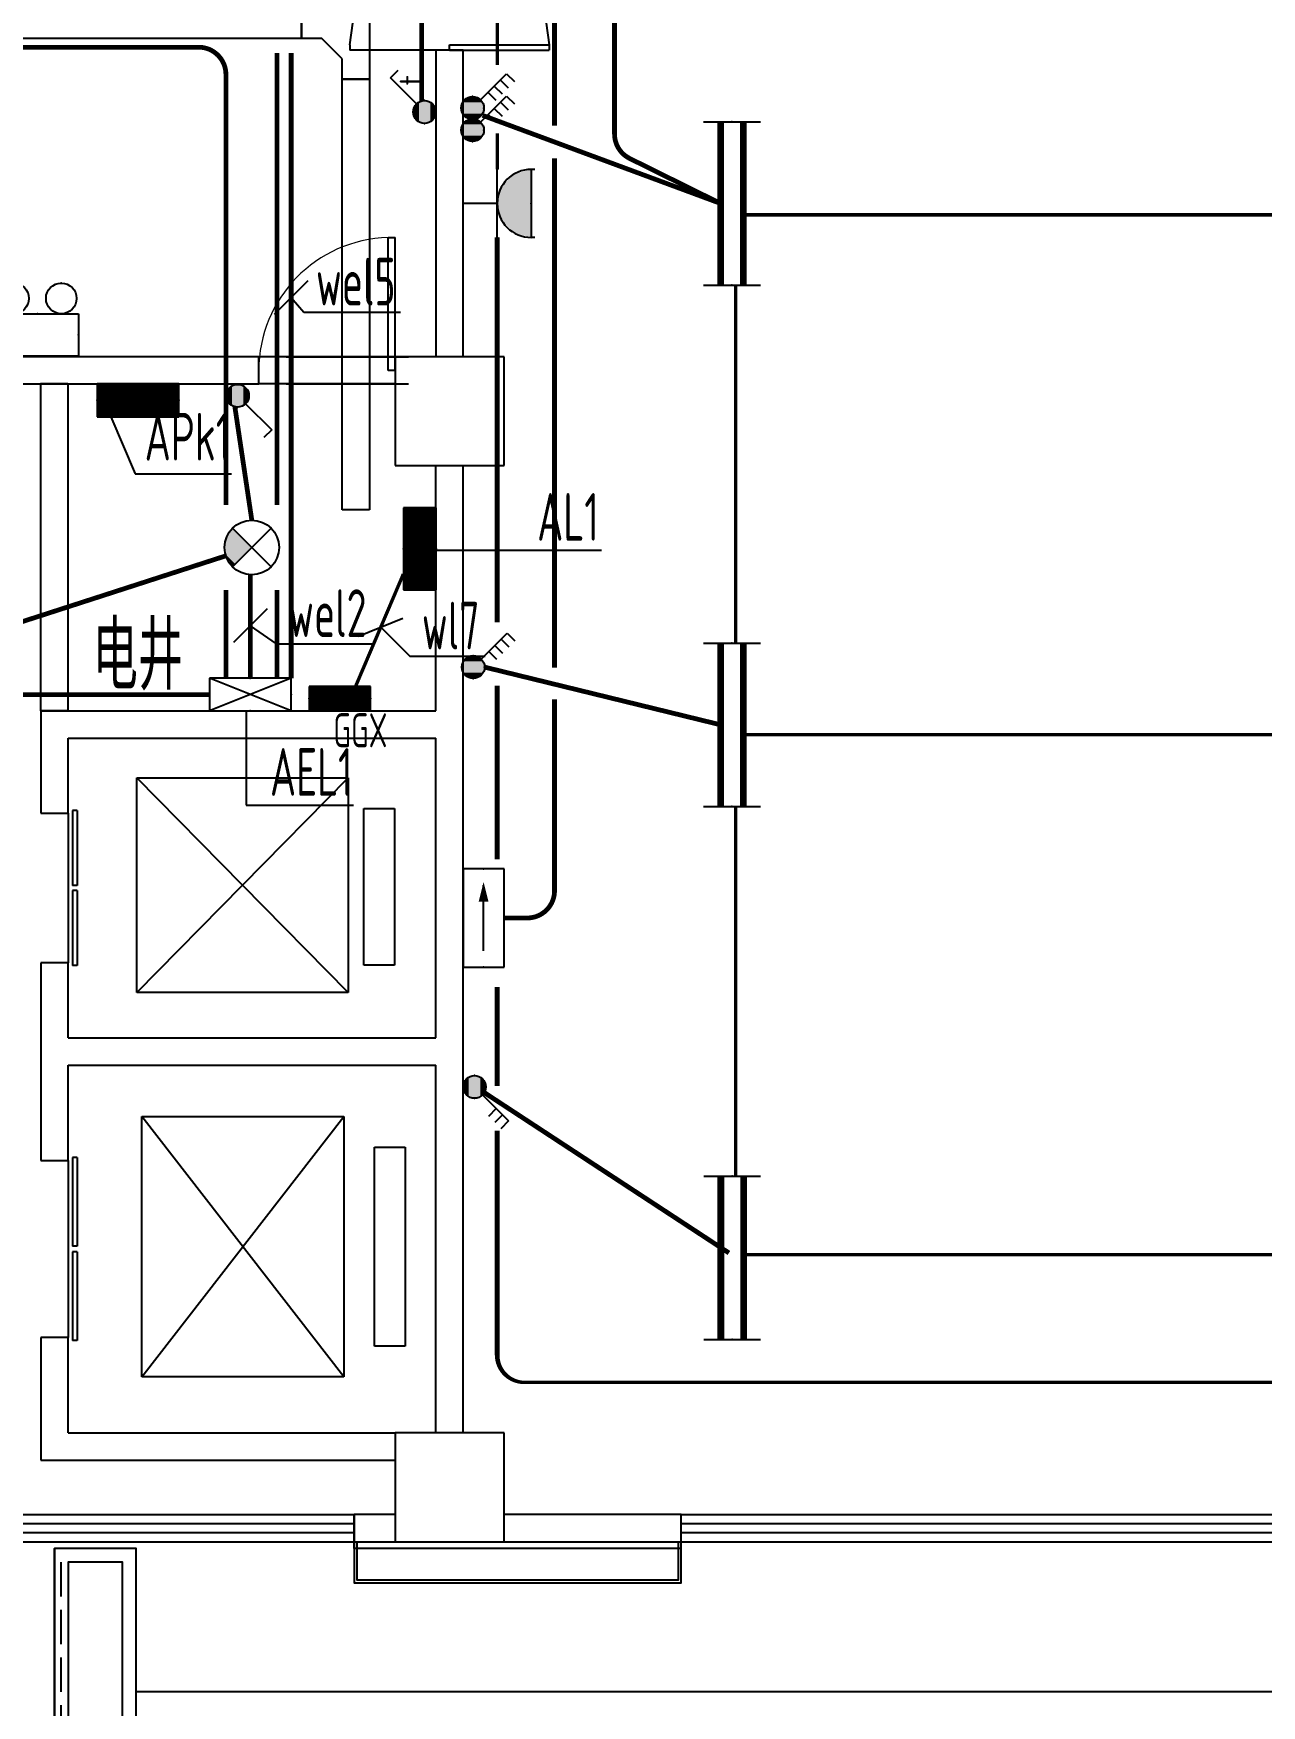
# Model space of a CAD drawing. Extents: x 2166032 to 5302137, y 581493 to 2416206.
# Drawn here: x 2497389 to 2506403, y 1193869 to 1206144 of the extents above; entities that cross this region are included whole.
import ezdxf
from ezdxf.enums import TextEntityAlignment as Align

# ---------------------------------------------------------------- set-up
doc = ezdxf.new("R2010")
doc.units = 0
doc.header["$LTSCALE"] = 1000
doc.header["$MEASUREMENT"] = 0
doc.linetypes.add('DASH', pattern=[0.35, 0.25, -0.1])
doc.linetypes.add('DASHEDX2', pattern=[1.5, 1, -0.5])
for name, color, linetype in [('3T_WOOD', 21, 'Continuous'), ('CABLETRAY', 4, 'Continuous'), ('COLUMN', 2, 'Continuous'), ('DIM-照明', 3, 'Continuous'), ('DIM-箱柜', 3, 'Continuous'), ('EQUIP-动力', 3, 'Continuous'), ('EQUIP-照明', 3, 'Continuous'), ('EQUIP-箱柜', 3, 'Continuous'), ('PUB_TEXT', 7, 'Continuous'), ('STAIR', 8, 'Continuous'), ('SURFACE', 8, 'Continuous'), ('TEL_TEXT', 7, 'Continuous'), ('WALL', 8, 'Continuous'), ('WINDOW', 8, 'Continuous'), ('WIRE-应急', 6, 'DASH'), ('WIRE-照明', 1, 'Continuous'), ('家具', 252, 'Continuous'), ('石材幕墙', 8, 'Continuous')]:
    doc.layers.add(name, color=color, linetype=linetype)
doc.styles.add('_TCH_LABEL', font='!tssdeng.shx', dxfattribs={"bigfont": '!tssdchn.shx'})
doc.styles.add('_TEL_DIM', font='@tssdeng.shx', dxfattribs={"width": 0.8, "height": 3.5, "bigfont": '!tssdchn.shx'})
doc.styles.get("Standard").update_dxf_attribs({"font": 'tssdeng.shx', "bigfont": 'tssdchn.shx'})
doc.styles.add('TSSD_REIN', font='tssdeng.shx', dxfattribs={"width": 0.7, "bigfont": 'tssdchn.shx'})

# ---------------------------------------------------------------- blocks, each defined once
blk = doc.blocks.new('*X38')
at = {"color": 0}
for p, q in [((-250, 32.84271247461896), (-82.84271247461896, 200)), ((-250, 68.19805153394634), (-118.1980515339463, 200)), ((-250, 103.5533905932737), (-153.5533905932737, 200)), ((-250, 138.9087296526011), (-188.9087296526011, 200)), ((-250, 174.2640687119285), (-224.2640687119285, 200)), ((-247.4873734152916, 0), (-47.48737341529158, 200)), ((-212.1320343559642, 0), (-12.13203435596424, 200)), ((-176.7766952966369, 0), (23.22330470336314, 200)), ((-141.4213562373095, 0), (58.57864376269053, 200)), ((-106.0660171779821, 0), (93.93398282201788, 200)), ((-70.71067811865474, 0), (129.2893218813453, 200)), ((-35.35533905932737, 0), (164.6446609406726, 200)), ((0, 0), (200, 200)), ((35.35533905932737, 0), (235.3553390593274, 200)), ((70.71067811865474, 0), (250, 179.2893218813453)), ((106.0660171779821, 0), (250, 143.9339828220179)), ((141.4213562373095, 0), (250, 108.5786437626905)), ((176.7766952966369, 0), (250, 73.22330470336315)), ((212.1320343559642, 0), (250, 37.86796564403577)), ((247.4873734152916, 0), (250, 2.512626584708425))]:
    blk.add_line(p, q, dxfattribs=at)
blk = doc.blocks.new('$equip$00001421')
for p, q in [((0.75, 0.5999999999985448), (-0.75, 0.5999999999985448)), ((-0.75, 0.5999999999985448), (-0.75, 0)), ((0.75, 0), (0.75, 0.5999999999985448)), ((-0.75, 0), (0.75, 0))]:
    blk.add_line(p, q)
at = {"const_width": 0.6000000000000001}
blk.add_lwpolyline([(-0.75, 0.2999999999992724), (0.75, 0.2999999999992724)], dxfattribs=at)
for p in [(0, 0.5999999999985448), (-0.75, 0.2999999999992724), (0, 0), (0.75, 0.2999999999992724)]:
    blk.add_point(p)
at = {"xscale": 0.00300000000061118, "yscale": 0.00300000000061118, "zscale": 0.003}
blk.add_blockref('*X38', (0, 0), dxfattribs=at)
at = {"style": '_TCH_LABEL', "flags": 9}
blk.add_attdef('A', (0, 0), '', height=2e-05, dxfattribs=at)
blk = doc.blocks.new('$equip$00001160')
for p, q in [((-1.200000000000728, 0.4166666666678793), (-1.200000000000728, -0.4166666666678793)), ((1.200000000000728, 0.4166666666678793), (1.200000000000728, -0.4166666666678793)), ((-1.200000000000728, 0.1666666666678793), (1.200000000000728, 0.1666666666678793)), ((-1.200000000000728, -0.1666666666678793), (1.200000000000728, -0.1666666666678793))]:
    blk.add_line(p, q)
at = {"const_width": 0.1}
for points in [[(-1.200000000000728, 0.1666666666678793), (1.200000000000728, 0.1666666666678793)], [(-1.200000000000728, -0.1666666666678793), (1.200000000000728, -0.1666666666678793)]]:
    blk.add_lwpolyline(points, dxfattribs=at)
at = {"layer": 'EQUIP-照明'}
for p in [(-1.200000000000728, 0), (0, 0.1666666666678793), (1.200000000000728, 0), (0, -0.1666666666678793)]:
    blk.add_point(p, dxfattribs=at)
at = {"layer": 'EQUIP-照明', "flags": 9}
blk.add_attdef('A', (0, 0), '', height=2e-05, dxfattribs=at)
blk = doc.blocks.new('$equip$00001237')
for p, q in [((-0.5, 1.05000000000291), (-0.5, 1)), ((-0.5, 1), (0.5, 1)), ((0.5, 1.05000000000291), (0.5, 1)), ((0.5, 0.5), (-0.5, 0.5)), ((0, 0.5), (0, 0))]:
    blk.add_line(p, q)
blk.add_arc((0, 1), 0.500000000000025, 180, 0)
for p in [(0, 1), (-0.5, 0.5), (0.5, 0.5), (0, 0)]:
    blk.add_point(p)
for points in [[(0.4330127018911298, 0.75), (-0.4330127018911298, 0.75), (0.5, 1), (-0.5, 1)], [(0.25, 0.5669872981088702), (-0.25, 0.5669872981088702), (0.4330127018911298, 0.75), (-0.4330127018911298, 0.75)], [(0, 0.5), (0, 0.5), (0.25, 0.5669872981088702), (-0.25, 0.5669872981088702)]]:
    blk.add_solid(points)
at = {"flags": 9}
blk.add_attdef('A', (0, 0), '', height=2e-05, dxfattribs=at)
blk = doc.blocks.new('$equip$00001822')
for p, q in [((0.1473139127483591, 0.3556472460822988), (0.625, 0.8333333333339397)), ((0.625, 0.8333333333339397), (0.7664213562384248, 0.6919119770955149))]:
    blk.add_line(p, q)
blk.add_circle((0, 0.2083333333339397), 0.2083333333334168)
for p in [(0, 0.4166666666660603), (-0.2083333333357587, 0.2083333333339397), (-0.01544940226449398, 0.0005736313996749232), (0.2083333333357587, 0.2083333333339397)]:
    blk.add_point(p)
for points in [[(-0.1804219591213041, 0.312500000001819), (0.1804219591213041, 0.312500000001819), (-0.2083333333284827, 0.2083333333339397), (0.2083333333284827, 0.2083333333339397)], [(-0.1041666666715173, 0.3887552924552438), (0.1041666666715173, 0.3887552924552438), (-0.1804219591213041, 0.312500000001819), (0.1804219591213041, 0.312500000001819)], [(0, 0.4166666666660603), (0, 0.4166666666660603), (-0.1041666666715173, 0.3887552924552438), (0.1041666666715173, 0.3887552924552438)], [(-0.1804219591213041, 0.1041666666660603), (0.1804219591213041, 0.1041666666660603), (-0.2083333333284827, 0.2083333333339397), (0.2083333333284827, 0.2083333333339397)], [(-0.1041666666715173, 0.02791137421263556), (0.1041666666715173, 0.02791137421263556), (-0.1804219591213041, 0.1041666666660603), (0.1804219591213041, 0.1041666666660603)], [(0, 1.818989403545856e-12), (0, 1.818989403545856e-12), (-0.1041666666715173, 0.02791137421263556), (0.1041666666715173, 0.02791137421263556)]]:
    blk.add_solid(points)
at = {"color": 7, "style": '_TEL_DIM'}
blk.add_attdef('$TEXT$', text='', height=0.4, dxfattribs=at).set_placement((0.5805799275694881, 0.4645799965601327), align=Align.MIDDLE_CENTER)
at = {"color": 7, "style": '_TEL_DIM', "flags": 1}
blk.add_attdef('A', text='', height=2e-05, dxfattribs=at).set_placement((0, 0), align=Align.MIDDLE_CENTER)
blk = doc.blocks.new('$equip$00001424')
for p, q in [((-0.75, 0), (0.75, 0.5999999999985448)), ((-0.75, 0.5999999999985448), (0.75, 0)), ((0.75, 0.5999999999985448), (-0.75, 0.5999999999985448)), ((-0.75, 0.5999999999985448), (-0.75, 0)), ((0.75, 0), (0.75, 0.5999999999985448)), ((-0.75, 0), (0.75, 0))]:
    blk.add_line(p, q)
for p in [(0, 0.5999999999985448), (-0.75, 0.2999999999992724), (0, 0), (0.75, 0.2999999999992724)]:
    blk.add_point(p)
at = {"style": '_TCH_LABEL', "flags": 9}
blk.add_attdef('A', (0, 0), '', height=2e-05, dxfattribs=at)
blk = doc.blocks.new('$equip$00001190')
for p, q in [((-0.353553390592424, 0.353553390592424), (0.353553390592424, -0.353553390592424)), ((-0.353553390592424, -0.353553390592424), (0.353553390592424, 0.353553390592424))]:
    blk.add_line(p, q)
blk.add_circle((0, 0), 0.5)
for points in [[(-0.1767766941156879, -0.1767766964767361), (-0.4829629140076577, 0.1294095193261455), (0, 0), (-0.3535533929534722, 0.3535533882350137)], [(-0.3061772342116456, -0.3061772382970958), (-0.4829629122796177, -0.129409525776282), (-0.1767766941156879, -0.1767766964767361), (-0.4829629140076577, 0.1294095193261455)], [(-0.3535533882350137, -0.3535533929534722), (-0.3535533882350137, -0.3535533929534722), (-0.3061772342116456, -0.3061772382970958), (-0.4829629122796177, -0.129409525776282)]]:
    blk.add_solid(points)
at = {"flags": 9}
blk.add_attdef('A', (0, 0), '', height=2e-05, dxfattribs=at)
blk = doc.blocks.new('$equip_U$00000006')
at = {"color": 3}
for p, q in [((-0.600237694918178, 0.6243244777433574), (0.600237694918178, 0.6243244777433574)), ((-0.600237694918178, 0), (-0.600237694918178, 0.6243244777433574)), ((0.600237694918178, 0.6243244777433574), (0.600237694918178, 0)), ((0.600237694918178, 0), (-0.600237694918178, 0))]:
    blk.add_line(p, q, dxfattribs=at)
for centre in [(-0.3501396374776959, 0.8490822153980844), (0.3501396380015649, 0.8490822153980844)]:
    blk.add_circle(centre, 0.2247577376208029, dxfattribs=at)
at = {"style": '_TEL_DIM', "flags": 1}
blk.add_attdef('A', text='', height=2e-05, dxfattribs=at).set_placement((0, 0), align=Align.MIDDLE_CENTER)
blk = doc.blocks.new('$equip_U$00000175(20081108-2321)')
for p in [(0, 0.6243244777433574), (-0.6002376948017627, 0.3121622388716787), (0.6002376950345933, 0.3121622388716787), (0, 0)]:
    blk.add_point(p)
blk.add_blockref('$equip_U$00000006', (0, 0))
at = {"color": 7, "style": '_TEL_DIM', "flags": 1}
blk.add_attdef('A', text='', height=2.5e-05, dxfattribs=at).set_placement((0, 0), align=Align.MIDDLE_CENTER)
blk = doc.blocks.new('$equip_U$00000184(许虹剑)')
for p in [(-0.3501396375941113, 1.073839953023707), (0.3501396378851496, 1.073839953023707), (-0.600237694918178, 0.3121622388862306), (0.600237694918178, 0.3121622388862306), (-1.164153218269348e-10, 1.455191522836685e-11)]:
    blk.add_point(p)
blk.add_blockref('$equip_U$00000175(20081108-2321)', (-1.164153218269348e-10, 1.455191522836685e-11))
at = {"color": 7, "style": '_TEL_DIM', "flags": 1}
blk.add_attdef('A', text='', height=2.5e-05, dxfattribs=at).set_placement((0, 0), align=Align.MIDDLE_CENTER)
blk = doc.blocks.new('$equip_U$00000360(20081108-2321)')
at = {"ltscale": 5}
for p in [(-0.3501396372448653, 1.073839953023707), (0.3501396381761879, 1.073839953023707), (-0.6002376948017627, 0.3121622388716787), (0.600237695267424, 0.3121622388716787), (2.328306436538696e-10, 0)]:
    blk.add_point(p, dxfattribs=at)
blk.add_blockref('$equip_U$00000184(许虹剑)', (2.328306436538696e-10, 0), dxfattribs=at)
at = {"color": 7, "style": '_TEL_DIM', "flags": 1}
blk.add_attdef('A', text='', height=2.5e-05, dxfattribs=at).set_placement((2.328306436538696e-10, 0), align=Align.MIDDLE_CENTER)
blk = doc.blocks.new('$equip$00001962')
for p, q in [((0.1473139127519971, 0.3556472460822988), (0.625000000003638, 0.8333333333339397)), ((0.625000000003638, 0.8333333333339397), (0.7664213562420628, 0.6919119770955149))]:
    blk.add_line(p, q)
blk.add_circle((3.637978807091713e-12, 0.2083333333339397), 0.2083333333334168)
for p in [(1.091393642127514e-11, 0.4166666666660603), (-0.2083333333284827, 0.2083333333375776), (1.091393642127514e-11, 0), (0.2083333333393966, 0.2083333333375776)]:
    blk.add_point(p)
for points in [[(-0.1804219591176661, 0.312500000001819), (0.1804219591249421, 0.312500000001819), (-0.2083333333284827, 0.2083333333339397), (0.2083333333357587, 0.2083333333339397)], [(-0.1041666666642413, 0.3887552924552438), (0.1041666666715173, 0.3887552924552438), (-0.1804219591176661, 0.312500000001819), (0.1804219591249421, 0.312500000001819)], [(3.637978807091713e-12, 0.4166666666660603), (3.637978807091713e-12, 0.4166666666660603), (-0.1041666666642413, 0.3887552924552438), (0.1041666666715173, 0.3887552924552438)], [(-0.1804219591176661, 0.1041666666660603), (0.1804219591249421, 0.1041666666660603), (-0.2083333333284827, 0.2083333333339397), (0.2083333333357587, 0.2083333333339397)], [(-0.1041666666642413, 0.02791137421263556), (0.1041666666715173, 0.02791137421263556), (-0.1804219591176661, 0.1041666666660603), (0.1804219591249421, 0.1041666666660603)], [(3.637978807091713e-12, 1.818989403545856e-12), (3.637978807091713e-12, 1.818989403545856e-12), (-0.1041666666642413, 0.02791137421263556), (0.1041666666715173, 0.02791137421263556)]]:
    blk.add_solid(points)
at = {"layer": 'TEL_TEXT', "style": '_TEL_DIM', "flags": 1}
blk.add_attdef('A', text='', height=2e-05, dxfattribs=at).set_placement((0, 0), align=Align.MIDDLE_CENTER)
blk = doc.blocks.new('$equip$00001687')
for p, q in [((0.7199999999975262, 0.6000000000003638), (-0.7199999999975262, 0.6000000000003638)), ((-0.7199999999975262, 0.6000000000003638), (-0.7199999999975262, 0)), ((0.7199999999975262, 0), (0.7199999999975262, 0.6000000000003638)), ((-0.7199999999975262, 0), (0.7199999999975262, 0))]:
    blk.add_line(p, q)
at = {"color": 7}
blk.add_line((-0.4800000000032014, 0.2999999999992724), (0.4800000000032014, 0.2999999999992724), dxfattribs=at)
for p in [(0, 0.6000000000003638), (-0.7199999999975262, 0.2999999999992724), (0.7199999999975262, 0.2999999999992724), (0, 0)]:
    blk.add_point(p)
blk.add_solid([(0.2400000000016007, 0.228000000000975), (0.5280000000020664, 0.2999999999992724), (0.2400000000016007, 0.3719999999993888)])
at = {"layer": 'TEL_TEXT', "style": '_TEL_DIM', "flags": 1}
blk.add_attdef('A', text='', height=2e-05, dxfattribs=at).set_placement((0, 0), align=Align.MIDDLE_CENTER)
blk = doc.blocks.new('$equip$00001964')
for p, q in [((0.1473139127447212, 0.3556472460822988), (0.624999999996362, 0.8333333333339397)), ((0.5118629150056222, 0.7201962483431998), (0.653284271244047, 0.578774892108413)), ((0.624999999996362, 0.8333333333339397), (0.7664213562347868, 0.6919119770955149)), ((0.3987258300185204, 0.607059163356098), (0.5401471862533072, 0.4656378071176732))]:
    blk.add_line(p, q)
blk.add_circle((-3.637978807091713e-12, 0.2083333333339397), 0.2083333333334168)
for p in [(0, 0.4166666666660603), (-0.2083333333393966, 0.2083333333284827), (0, 0), (0.2083333333284827, 0.2083333333284827)]:
    blk.add_point(p)
for points in [[(-0.1804219591249421, 0.312500000001819), (0.1804219591176661, 0.312500000001819), (-0.2083333333357587, 0.2083333333339397), (0.2083333333284827, 0.2083333333339397)], [(-0.1041666666715173, 0.3887552924552438), (0.1041666666642413, 0.3887552924552438), (-0.1804219591249421, 0.312500000001819), (0.1804219591176661, 0.312500000001819)], [(-3.637978807091713e-12, 0.4166666666660603), (-3.637978807091713e-12, 0.4166666666660603), (-0.1041666666715173, 0.3887552924552438), (0.1041666666642413, 0.3887552924552438)], [(-0.1804219591249421, 0.1041666666660603), (0.1804219591176661, 0.1041666666660603), (-0.2083333333357587, 0.2083333333339397), (0.2083333333284827, 0.2083333333339397)], [(-0.1041666666715173, 0.02791137421263556), (0.1041666666642413, 0.02791137421263556), (-0.1804219591249421, 0.1041666666660603), (0.1804219591176661, 0.1041666666660603)], [(-3.637978807091713e-12, 1.818989403545856e-12), (-3.637978807091713e-12, 1.818989403545856e-12), (-0.1041666666715173, 0.02791137421263556), (0.1041666666642413, 0.02791137421263556)]]:
    blk.add_solid(points)
at = {"layer": 'TEL_TEXT', "style": '_TEL_DIM', "flags": 1}
blk.add_attdef('A', text='', height=2e-05, dxfattribs=at).set_placement((0, 0), align=Align.MIDDLE_CENTER)
blk = doc.blocks.new('$equip$00001965')
for p, q in [((0.1473139127192553, 0.3556472460822988), (0.6249999998544808, 0.8333333333339397)), ((0.511862914863741, 0.7201962483431998), (0.6532842711021658, 0.5787748921047751)), ((0.6249999998544808, 0.8333333333339397), (0.7664213560929056, 0.6919119770955149)), ((0.2855887448822614, 0.4939220783617202), (0.4270101011206862, 0.3525007221232954)), ((0.3987258298730012, 0.60705916335246), (0.540147186111426, 0.4656378071140352))]:
    blk.add_line(p, q)
blk.add_circle((-1.455191522836685e-10, 0.2083333333339397), 0.2083333333334168)
for p in [(-1.455191522836685e-10, 0.4166666665896628), (-0.2083333334012423, 0.2083333333339397), (0, 0), (0.2083333331902395, 0.2083333333339397)]:
    blk.add_point(p)
for points in [[(-0.1804219592886511, 0.3124999999618012), (0.1804219589976128, 0.3124999999618012), (-0.2083333334012423, 0.2083333333339397), (0.208333333110204, 0.2083333333339397)], [(-0.104166666889796, 0.3887552923606563), (0.1041666665987577, 0.3887552923606563), (-0.1804219592886511, 0.3124999999618012), (0.1804219589976128, 0.3124999999618012)], [(-1.455191522836685e-10, 0.4166666665896628), (-1.455191522836685e-10, 0.4166666665896628), (-0.104166666889796, 0.3887552923606563), (0.1041666665987577, 0.3887552923606563)], [(-0.1804219592886511, 0.1041666665896628), (0.1804219589976128, 0.1041666665896628), (-0.2083333334012423, 0.2083333333339397), (0.208333333110204, 0.2083333333339397)], [(-0.104166666889796, 0.02791137419080769), (0.1041666665987577, 0.02791137419080769), (-0.1804219592886511, 0.1041666665896628), (0.1804219589976128, 0.1041666665896628)], [(-1.455191522836685e-10, -3.819877747446299e-11), (-1.455191522836685e-10, -3.819877747446299e-11), (-0.104166666889796, 0.02791137419080769), (0.1041666665987577, 0.02791137419080769)]]:
    blk.add_solid(points)
at = {"layer": 'TEL_TEXT', "style": '_TEL_DIM', "flags": 1}
blk.add_attdef('A', text='', height=2e-05, dxfattribs=at).set_placement((0, 0), align=Align.MIDDLE_CENTER)
blk = doc.blocks.new('$TCHSYS$WIN2D')
for p, q in [((-0.5, 0.5), (0.5, 0.5)), ((-0.5, 0.5), (-0.4999999999999999, -0.5)), ((0.5, 0.5), (0.4999999999999998, -0.5)), ((0.5, 0.1666666666666666), (-0.5, 0.1666666666666666)), ((0.5, -0.1666666666666667), (-0.5, -0.1666666666666667)), ((-0.4999999999999999, -0.5), (0.5, -0.5))]:
    blk.add_line(p, q)
blk = doc.blocks.new('$DorLib2D$00000001')
for p, q in [((0.45, 0.9750000000000001), (0.5000000000000002, 0.9750000000000001)), ((0.45, 0), (0.45, 0.9750000000000001)), ((0.5, 0), (0.5, 0.9750000000000001)), ((0.5, 0), (0.45, 0))]:
    blk.add_line(p, q)
at = {"lineweight": 13}
blk.add_arc((0.475, 0), 0.975, 91.4692835813538, 180, dxfattribs=at)
blk = doc.blocks.new('$DorLib2D$00000141')
at = {"color": 0}
for points in [[(-0.5000000000000036, -6.59738930153253e-12), (-0.5000000000000036, 0.4874999999934033)], [(-0.4750000000000014, 0.4874999999934033), (-0.5000000000000036, 0.4874999999934033)], [(-0.4750000000000014, -6.59738930153253e-12), (-0.4750000000000014, 0.4874999999934033)], [(-0.3686012889123838, 0.4727783270153623), (-0.47500000000041, 0.4873397172338585)], [(-0.2679723630511397, 0.4352744727294251), (-0.3686012889123838, 0.4727783270153623)], [(-0.1779964317005351, 0.37664809996188), (-0.2679723630511397, 0.4352744727294251)], [(0.2679723630518538, 0.4352744727357063), (0.1779964317006701, 0.376648099967781)], [(0.3686012889137373, 0.4727783270218993), (0.2679723630518538, 0.4352744727357063)], [(0.4750000000024421, 0.4873397172404985), (0.3686012889137373, 0.4727783270218993)], [(0.4749999999999979, -1.06581410364015e-14), (0.4749999999999979, 0.4874999999999901)], [(0.4749999999999979, 0.4874999999999901), (0.4999999999999964, 0.4874999999999901)], [(0.4999999999999964, -1.06581410364015e-14), (0.4999999999999964, 0.4874999999999901)], [(-0.103039747402093, 0.2997441645276488), (-0.1779964317005351, 0.37664809996188)], [(0.1779964317006701, 0.376648099967781), (0.1030397474017555, 0.2997441645330525)], [(-0.04673972527796977, 0.208294575599588), (-0.103039747402093, 0.2997441645276488)], [(0.1030397474017555, 0.2997441645330525), (0.04673972527726988, 0.2082945756044055)], [(-0.01182843057048188, 0.1067370977452455), (-0.04673972527796977, 0.208294575599588)], [(0.04673972527726988, 0.2082945756044055), (0.01182843056955818, 0.1067370977494093)], [(6.394884621840902e-14, -6.782130412830156e-12), (-0.01182843057048188, 0.1067370977452455)], [(0.01182843056955818, 0.1067370977494093), (-1.058708676282549e-12, -3.304023721284466e-12)], [(-0.01182843057048188, -0.1067370977518429), (6.394884621840902e-14, 1.740829702612245e-13)], [(-0.5000000000000036, -1.06581410364015e-14), (-0.4750000000000014, -1.06581410364015e-14)], [(0.4999999999999964, -1.06581410364015e-14), (0.4749999999999979, -1.06581410364015e-14)]]:
    blk.add_lwpolyline(points, dxfattribs=at)
at = {"color": 0, "linetype": 'DASHEDX2'}
for points in [[(6.394884621840902e-14, 1.740829702612245e-13), (0.02970606993607561, -0.1217554259185825), (0.08565960850222609, -0.2338983519265412), (0.1650772308253394, -0.3308502760758039), (0.2640083412093865, -0.4077883663164599), (0.3775316538307116, -0.4608853702166975), (0.4999999999990088, -0.4875000000000114)], [(-0.5000000000000036, -1.06581410364015e-14), (-0.5000000000000036, -0.4875000000000114)], [(0.4999999999990088, -1.06581410364015e-14), (0.4999999999990088, -0.4875000000000114)], [(-0.04673972527796622, -0.2082945756061818), (-0.01182843057048188, -0.1067370977518429)], [(-0.1030397474020788, -0.2997441645342391), (-0.04673972527796622, -0.2082945756061818)], [(-0.1779964317005032, -0.3766480999684738), (-0.1030397474020788, -0.2997441645342391)], [(-0.2679723630511077, -0.4352744727360118), (-0.1779964317005032, -0.3766480999684738)], [(-0.4750000000000014, -0.4875000000000114), (-0.5000000000000036, -0.4875000000000114)], [(-0.4750000000003531, -0.4873397172404701), (-0.368601288912334, -0.4727783270219632)], [(-0.368601288912334, -0.4727783270219632), (-0.2679723630511077, -0.4352744727360118)]]:
    blk.add_lwpolyline(points, dxfattribs=at)
blk = doc.blocks.new('$TCHSYS$LDOR22D')
for p, q in [((-0.5166666666663637, 0.8332552583810156), (-0.01666666666671013, 0.8332552583810156)), ((-0.5166666666663637, 0.8332552583810156), (-0.5166666666663637, 0.6666666666662593)), ((-0.01666666666671013, 0.8332552583810156), (-0.01666666666671013, 0.6666666666662593)), ((0.01666666666660888, 0.8332552583810156), (0.01666666666660888, 0.6666666666662593)), ((0.01666666666660888, 0.8332552583810156), (0.5166666666662572, 0.8332552583810156)), ((0.5166666666662572, 0.8332552583810156), (0.5166666666662572, 0.6666666666662593)), ((-0.5166666666663637, 0.6666666666662593), (-0.01666666666671013, 0.6666666666662593)), ((0.01666666666660888, 0.6666666666662593), (0.5166666666662572, 0.6666666666662593)), ((-0.5000000000000071, 0.4999999999999858), (0.5000000000000373, 0.4999999999999858))]:
    blk.add_line(p, q)

msp = doc.modelspace()

# ---------------------------------------------------------------- linework, layer by layer
for p, q in [((2497956.960237348, 1203330.668961107), (2498135.74377719, 1202910.72341431)), ((2498135.74377719, 1202910.72341431), (2498842.424686644, 1202910.72341431))]:
    msp.add_line(p, q)
msp.add_circle((2604640.48677554, 1020101.348548786), 438608.5182829647)
at = {"layer": '3T_WOOD'}
msp.add_lwpolyline([(2522810.735687765, 1215979.54076376), (2514903.747260633, 1193970.668960315), (2498142.775009027, 1193970.668960315)], dxfattribs=at)
at = {"layer": 'CABLETRAY'}
for p, q in [((2499355.742580344, 1206307.289620596), (2499355.742580344, 1206107.289620596)), ((2499355.742580344, 1206107.289620596), (2499355.742580344, 1206307.289620596)), ((2499855.742580344, 1206307.289620596), (2499855.742580344, 1205807.289620596)), ((2499355.742580344, 1206107.289620596), (2476233.057721841, 1206107.289620596)), ((2499505.742580344, 1206107.289620596), (2499355.742580344, 1206107.289620596)), ((2499655.742580344, 1205957.289620596), (2499505.742580344, 1206107.289620596)), ((2499655.742580344, 1205807.289620596), (2499655.742580344, 1205957.289620596)), ((2499655.742580344, 1205807.289620596), (2499855.742580344, 1205807.289620596)), ((2499655.742580344, 1202646.18780543), (2499655.742580344, 1205807.289620596)), ((2499855.742580344, 1205807.289620596), (2499655.742580344, 1205807.289620596)), ((2499855.742580344, 1205807.289620596), (2499855.742580344, 1202646.18780543)), ((2499855.742580344, 1202646.18780543), (2499655.742580344, 1202646.18780543))]:
    msp.add_line(p, q, dxfattribs=at)
at = {"layer": 'COLUMN'}
for p, q in [((2500842.7731017, 1203770.668960293), (2500042.770049942, 1203770.668960293)), ((2500042.770049942, 1203770.668960293), (2500042.770049942, 1202971.98935283)), ((2500842.7731017, 1202971.98935283), (2500842.7731017, 1203770.668960293)), ((2500042.770049942, 1202971.98935283), (2500842.7731017, 1202971.98935283)), ((2500842.776534532, 1195870.668197381), (2500042.775009038, 1195870.668197381)), ((2500042.775009038, 1195870.668197381), (2500042.775009038, 1195070.668960329)), ((2500842.776534532, 1195070.668960329), (2500842.776534532, 1195870.668197381)), ((2500042.775009038, 1195070.668960329), (2500842.776534532, 1195070.668960329))]:
    msp.add_line(p, q, dxfattribs=at)
at = {"layer": 'DIM-照明'}
for p, q in [((2499403.883461202, 1204328.104784946), (2499156.396087787, 1204080.617411531)), ((2499103.883461202, 1201919.448878195), (2498856.396087787, 1201671.961504779)), ((2499775.638576422, 1201719.652307182), (2500100.221524171, 1201850.594699212))]:
    msp.add_line(p, q, dxfattribs=at)
for points in [[(2499280.139774495, 1204204.361098239), (2499373.899983112, 1204096.799354882)], [(2499373.899983112, 1204096.799354882), (2500083.053829266, 1204096.799354882)], [(2498980.139774495, 1201795.705191487), (2499169.710954713, 1201663.118089021)], [(2499937.930050296, 1201785.123503197), (2500151.337210614, 1201571.716342879)], [(2499169.710954713, 1201663.118089021), (2499878.864800866, 1201663.118089021)], [(2500151.337210614, 1201571.716342879), (2500705.414133691, 1201571.716342879)]]:
    msp.add_lwpolyline(points, dxfattribs=at)
at = {"layer": 'DIM-箱柜'}
for p, q in [((2500328.646541982, 1202349.890863531), (2500911.123276721, 1202349.890863531)), ((2500911.123276721, 1202349.890863531), (2501559.001965644, 1202349.890863531)), ((2498949.971351839, 1201170.668197479), (2498949.971351839, 1200477.504279469)), ((2498949.971351839, 1200477.504279469), (2499736.946333924, 1200477.504279469))]:
    msp.add_line(p, q, dxfattribs=at)
at = {"layer": 'STAIR'}
for p, q in [((2498148.575791541, 1199103.61223522), (2498148.575791541, 1200678.612235226)), ((2498148.575791541, 1200678.612235226), (2499698.575791541, 1200678.612235227)), ((2499698.575791541, 1199103.61223522), (2498148.575791541, 1200678.612235226)), ((2498148.575791541, 1199103.61223522), (2499698.575791541, 1200678.612235227)), ((2499698.575791541, 1200678.612235227), (2499698.575791541, 1199103.61223522)), ((2499813.9303961, 1199303.61223522), (2499813.9303961, 1200453.612235227)), ((2499813.930396101, 1200453.612235231), (2500038.930396109, 1200453.612235232)), ((2500038.930396109, 1200453.612235232), (2500038.930396109, 1199303.612235225)), ((2500038.930396109, 1199303.612235225), (2499813.930396102, 1199303.612235225)), ((2499698.575791541, 1199103.61223522), (2498148.575791541, 1199103.61223522)), ((2498183.275009437, 1196281.331470947), (2498183.275009435, 1198194.271724297)), ((2498183.275009435, 1198194.271724297), (2499667.775009436, 1198194.271724297)), ((2499667.775009437, 1196281.331470947), (2498183.275009435, 1198194.271724297)), ((2498183.275009437, 1196281.331470947), (2499667.775009436, 1198194.271724297)), ((2499667.775009436, 1198194.271724297), (2499667.775009437, 1196281.331470947)), ((2499892.77500943, 1196506.331470947), (2499892.775009429, 1197969.271724297)), ((2499892.775009429, 1197969.271724297), (2500117.775009436, 1197969.271724297)), ((2500117.775009436, 1197969.271724297), (2500117.775009437, 1196506.331470947)), ((2500117.775009437, 1196506.331470947), (2499892.77500943, 1196506.331470947)), ((2499667.775009437, 1196281.331470947), (2498183.275009437, 1196281.331470947)), ((2497542.775009086, 1191240.668960291), (2497542.77500906, 1195020.668960329))]:
    msp.add_line(p, q, dxfattribs=at)
for points in [[(2497542.77500904, 1190340.668960291), (2498142.77500904, 1190340.668960291), (2498142.775009023, 1195020.668960316), (2497542.775009023, 1195020.668960316)], [(2497642.77500904, 1190440.668960291), (2498042.77500904, 1190440.668960291), (2498042.775009023, 1194920.668960316), (2497642.775009023, 1194920.668960316)]]:
    msp.add_lwpolyline(points, close=True, dxfattribs=at)
at = {"layer": 'SURFACE'}
for p, q in [((2499742.775008989, 1195020.668960309), (2499742.775008988, 1195070.668960316)), ((2500442.775009068, 1195020.668960316), (2499742.775008989, 1195020.668960309)), ((2502142.775007939, 1195020.668960193), (2500442.77500905, 1195020.66896017)), ((2502142.775007939, 1195020.668960193), (2502142.775007939, 1195070.668960188))]:
    msp.add_line(p, q, dxfattribs=at)
at = {"layer": 'WALL'}
for p, q in [((2500542.773483159, 1206021.989734638), (2500342.773483155, 1206021.989734638)), ((2500342.773483155, 1206021.989734638), (2500342.773483155, 1203770.66896031)), ((2500542.773483301, 1203770.668960156), (2500542.773483159, 1206021.989734638)), ((2499042.770049438, 1203770.668960336), (2496942.775009155, 1203770.66896033)), ((2499042.770049438, 1203570.668960258), (2499042.770049438, 1203770.668960336)), ((2496942.775009155, 1203570.668960259), (2499042.770049438, 1203570.668960258)), ((2497440.356706594, 1203570.668960318), (2497440.356706594, 1201170.668197457)), ((2497640.356706594, 1203570.668960318), (2497440.356706594, 1203570.668960318)), ((2497640.356706594, 1203570.668960318), (2497640.356706594, 1201170.668197457)), ((2500342.77500904, 1201170.668197362), (2500342.775009143, 1202971.989352457)), ((2500542.77500907, 1201070.668197432), (2500542.775009154, 1202971.989352458)), ((2497640.356706594, 1201170.668197457), (2497440.356706594, 1201170.668197457)), ((2497442.77500913, 1201170.668197362), (2500342.77500904, 1201170.668197362)), ((2497442.77500913, 1201170.668197362), (2497442.775009081, 1200420.668197455)), ((2500542.775009063, 1198670.668197416), (2500542.77500907, 1201070.668197432)), ((2497642.775009128, 1200970.668197382), (2500342.775009021, 1200970.668197382)), ((2497642.775009084, 1200420.668197454), (2497642.775009128, 1200970.668197382)), ((2500342.775009014, 1198770.668197514), (2500342.775009021, 1200970.668197382)), ((2497442.775009081, 1200420.668197455), (2497642.775009084, 1200420.668197454)), ((2497642.775009081, 1199320.668196843), (2497442.775009054, 1199320.668196844)), ((2497442.775009054, 1199320.668196844), (2497442.775009068, 1198670.668197416)), ((2497642.77500912, 1198770.668197514), (2497642.775009081, 1199320.668196843)), ((2497442.77500903, 1198670.668197416), (2497442.775008973, 1197870.66819711)), ((2497642.77500912, 1198770.668197514), (2500342.775009014, 1198770.668197514)), ((2500542.775009119, 1195870.668197138), (2500542.775009063, 1198670.668197416)), ((2497642.77500902, 1198570.668197373), (2500342.775009055, 1198570.668197373)), ((2497642.775009003, 1197870.668197111), (2497642.77500902, 1198570.668197373)), ((2500342.775009146, 1195870.668197138), (2500342.775009055, 1198570.668197373)), ((2497442.775008973, 1197870.66819711), (2497642.775009003, 1197870.668197111)), ((2497642.775009006, 1196570.668197721), (2497442.77500897, 1196570.668197721)), ((2497442.77500897, 1196570.668197721), (2497442.775009024, 1195670.668197412)), ((2497642.775009024, 1195870.668197383), (2497642.775009006, 1196570.668197721)), ((2497642.775009024, 1195870.668197383), (2500042.77500938, 1195870.668197413)), ((2497442.775009024, 1195670.668197412), (2500042.77500938, 1195670.668197373)), ((2500042.77500938, 1195270.668960881), (2499742.775008545, 1195270.668960304)), ((2499742.775008545, 1195270.668960304), (2499742.775008545, 1195070.668960268)), ((2502142.775008229, 1195270.668960207), (2500842.776534657, 1195270.668960103)), ((2502142.775008231, 1195070.66896018), (2502142.775008229, 1195270.668960207)), ((2499742.775008545, 1195070.668960268), (2500042.77500938, 1195070.66895991)), ((2500842.776534657, 1195070.668960049), (2502142.775008231, 1195070.66896018)), ((2500342.775009039, 1194770.668960319), (2500542.775009039, 1194770.668960319))]:
    msp.add_line(p, q, dxfattribs=at)
at = {"layer": 'WINDOW'}
for p, q in [((2500042.770050026, 1203770.668960293), (2499042.770050026, 1203770.668960293)), ((2500042.770050026, 1203570.668960293), (2499042.770050026, 1203570.668960293))]:
    msp.add_line(p, q, dxfattribs=at)
at = {"layer": 'WINDOW', "linetype": 'DASH'}
msp.add_lwpolyline([(2494792.775009044, 1195020.668960317), (2494792.775009044, 1193270.668960325), (2497592.775009044, 1193270.668960325), (2497592.775009044, 1195020.668960317)], dxfattribs=at)
at = {"layer": 'WIRE-应急', "linetype": 'DASH', "const_width": 35}
for points in [[(2498260.270096701, 1206671.329156562), (2500038.606816504, 1206671.329156562, -0.4142135623730951), (2500238.606816504, 1206471.329156562), (2500238.606816504, 1205645.038497561)], [(2498801.46584096, 1202683.168819373), (2498801.46584096, 1205842.797065136, 0.4142135623730951), (2498601.46584096, 1206042.797065136), (2491805.275009053, 1206042.797065136)], [(2498680.139774495, 1201290.668197479), (2496644.500051594, 1201290.668197479, -0.4142135623730951), (2496444.500051594, 1201490.668197479), (2496444.500051594, 1201449.940909056)], [(2501213.645075046, 1201256.778417872), (2501213.645075046, 1199850.547966873, -0.4142135623730951), (2501013.645075046, 1199650.547966873), (2500842.775009066, 1199650.547966873)]]:
    msp.add_lwpolyline(points, format="xyb", dxfattribs=at)
for points in [[(2501213.645075046, 1206578.447339471), (2501213.645075046, 1205466.936134509)], [(2499177.015873755, 1202683.168819373), (2499177.015873755, 1205999.785333472)], [(2499280.139774495, 1201410.668197478), (2499280.139774495, 1206000.088501542)], [(2501213.645075046, 1205227.015345833), (2501213.645075046, 1201487.820982985)], [(2498866.565548765, 1203406.852667428), (2498991.565872137, 1202570.668815151)], [(2496388.746715566, 1201529.129415144), (2498801.265212948, 1202309.141105033)], [(2498980.139774495, 1201410.668197478), (2498980.139774495, 1202170.99547118)], [(2498801.46584096, 1201410.668197478), (2498801.46584096, 1202058.168811357)], [(2499177.015873755, 1201410.668197478), (2499177.015873755, 1202058.168811357)]]:
    msp.add_lwpolyline(points, dxfattribs=at)
at = {"layer": 'WIRE-照明', "linetype": 'Continuous', "const_width": 35}
msp.add_lwpolyline([(2500842.773483281, 1211759.325713695), (2501453.981004432, 1211759.325713695, -0.4142135623730951), (2501653.981004432, 1211559.325713695), (2501653.981004432, 1205405.305649338, 0.285179821030956), (2501765.26764862, 1205226.057384353), (2502432.828369825, 1204895.668960271)], format="xyb", dxfattribs=at)
at = {"layer": 'WIRE-照明', "color": 1, "linetype": 'Continuous'}
for points, const_width in [([(2500792.773483215, 1205911.092517916), (2500792.773483218, 1207811.873816699)], 25), ([(2500792.773483214, 1205146.329347274), (2500792.773483214, 1205409.428521983)], 25), ([(2500792.773483213, 1201820.529219898), (2500792.773483213, 1204646.329347274)], 35), ([(2500103.588122032, 1202174.82208227), (2499753.246214999, 1201350.668197524)], 25), ([(2500792.773483213, 1200081.261348612), (2500792.773483213, 1201354.971400908)], 35), ([(2500792.773483213, 1198417.1169157), (2500792.773483213, 1199142.998245667)], 35)]:
    msp.add_lwpolyline(points, dxfattribs=dict(at, const_width=const_width))
at = {"layer": 'WIRE-照明', "linetype": 'Continuous'}
for points, const_width in [([(2500685.032381635, 1205542.653037822), (2502432.828369825, 1204895.668960271)], 35), ([(2502599.495036493, 1204812.335626937), (2506542.774627592, 1204812.335626937)], 25), ([(2502542.773864675, 1204295.66896027), (2502542.773864675, 1201668.411303737)], 25), ([(2500700.10598808, 1201492.112811488), (2502432.828369825, 1201068.411303737)], 35), ([(2502599.495036493, 1200995.66896026), (2506542.774627592, 1200995.66896026)], 25), ([(2502542.773864675, 1200468.411303737), (2502542.773864675, 1197755.773385099)], 25), ([(2500698.277126044, 1198368.68368389), (2502493.575231388, 1197191.666606745)], 35), ([(2502601.328519769, 1197179.002293583), (2507355.443738945, 1197178.643724081)], 25)]:
    msp.add_lwpolyline(points, dxfattribs=dict(at, const_width=const_width))
at = {"layer": 'WIRE-照明', "color": 1, "linetype": 'Continuous'}
msp.add_lwpolyline([(2515451.083469539, 1199660.279308832, 25, 25, 0), (2514239.34582727, 1196373.187675976, 25, 25, -0.3157557582948758), (2514051.293849651, 1196241.279185825, 25, 25, 0), (2500992.773483213, 1196241.279185825, 25, 35, -0.4142135623730951), (2500792.773483213, 1196441.279185825, 35, 35, 0), (2500792.773483213, 1198088.266723508, 35, 35, 0)], format="xyseb", dxfattribs=at)
at = {"layer": '家具'}
for p, q in [((2499242.775009045, 1203770.668960298), (2500142.775009038, 1203770.668960284)), ((2499242.775008998, 1203570.668960273), (2500142.775008992, 1203570.668960258))]:
    msp.add_line(p, q, dxfattribs=at)
at = {"layer": '石材幕墙'}
for points in [[(2499742.775009032, 1195070.668960315), (2499742.775009032, 1194770.668960315), (2502142.775007936, 1194770.668960332), (2502142.775007936, 1195070.668960331)], [(2499762.775009032, 1195070.668960315), (2499762.775009032, 1194790.668960315), (2502122.775007936, 1194790.668960332), (2502122.775007936, 1195070.668960331)]]:
    msp.add_lwpolyline(points, dxfattribs=at)

# ---------------------------------------------------------------- block references
at = {"layer": 'EQUIP-动力', "xscale": 500, "yscale": 500, "zscale": 500, "rotation": 269.99999999992}
msp.add_blockref('$equip$00001237', (2500542.773483214, 1204896.329347275), dxfattribs=at)
at = {"layer": 'EQUIP-照明', "xscale": 400, "yscale": 400, "zscale": 400, "rotation": 90}
msp.add_blockref('$equip$00001822', (2500342.773483171, 1205567.287439071), dxfattribs=at).add_auto_attribs({'$TEXT$': 't'})
at = {"layer": 'EQUIP-照明'}
for name, p, xscale, yscale, zscale in [('$equip$00001965', (2500611.999705017, 1205513.276471439), 400, 400, 400), ('$equip$00001965', (2500611.999705017, 1205350.724869861), 400, 400, 400), ('$equip_U$00000360(20081108-2321)', (2497418.225893992, 1203774.55482088), 500, 500, 500), ('$equip$00001190', (2498991.565872137, 1202370.668815151), 400, 400, 400), ('$equip$00001965', (2500616.772654803, 1201408.779478155), 400, 400, 400)]:
    msp.add_blockref(name, p, dxfattribs=dict(at, xscale=xscale, yscale=yscale, zscale=zscale))
for name, p, xscale, yscale, zscale, rotation in [('$equip$00001160', (2502516.161703159, 1204895.668960271), 500, 500, 500, 90), ('$equip$00001962', (2498804.065548765, 1203484.60372592), 400, 400, 400, 270), ('$equip$00001160', (2502516.161703159, 1201068.411303737), 500, 500, 500, 90), ('$equip$00001687', (2500842.775009066, 1199650.547966873), 500, 500, 500, 90), ('$equip$00001964', (2500542.775009063, 1198410.350350556), 400, 400, 400, 270), ('$equip$00001160', (2502517.995186435, 1197155.773385099), 500, 500, 500, 90)]:
    msp.add_blockref(name, p, dxfattribs=dict(at, xscale=xscale, yscale=yscale, zscale=zscale, rotation=rotation))
at = {"layer": 'EQUIP-箱柜', "xscale": 400, "yscale": 400, "zscale": 400, "rotation": 180}
for name, p in [('$equip$00001421', (2498156.868930394, 1203570.668961106)), ('$equip$00001424', (2498980.139774495, 1201410.668197478))]:
    msp.add_blockref(name, p, dxfattribs=at)
at = {"layer": 'EQUIP-箱柜', "color": 4, "xscale": 400, "yscale": 400, "zscale": 400, "rotation": 90}
msp.add_blockref('$equip$00001421', (2500345.158239884, 1202360.40654353), dxfattribs=at)
at = {"layer": 'EQUIP-箱柜', "color": 1, "xscale": 300, "yscale": 300, "zscale": 300}
msp.add_blockref('$equip$00001421', (2499636.885825282, 1201170.668197487), dxfattribs=at)
at = {"layer": 'WINDOW'}
for name, p, xscale, yscale, zscale, rotation in [('$DorLib2D$00000141', (2500442.773483193, 1206771.989734277), -1500, 1500, -1500, 269.9999999999232), ('$DorLib2D$00000001', (2499542.770050026, 1203670.668960293), -1000, -1000, -1000, 180), ('$TCHSYS$LDOR22D', (2497542.775009072, 1199870.668197345), 1100, 200, 1100, 269.9999999997999), ('$TCHSYS$LDOR22D', (2497542.775009033, 1197220.668197346), 1300, 200, 1300, 270.000000000092), ('$TCHSYS$WIN2D', (2498492.775008976, 1195170.668960316), -2500, 200, -2500, 180), ('$TCHSYS$WIN2D', (2505142.775007932, 1195170.668960219), -6000, 200, -6000, 180.0000000006003)]:
    msp.add_blockref(name, p, dxfattribs=dict(at, xscale=xscale, yscale=yscale, zscale=zscale, rotation=rotation))

# ---------------------------------------------------------------- texts
at = {"layer": 'DIM-照明', "color": 7, "style": '_TEL_DIM', "width": 0.6400000000000001}
for s, p in [('wel5', (2499461.399983112, 1204146.799354882)), ('wel2', (2499257.210954712, 1201713.118089021)), ('wl7', (2500238.837210614, 1201621.716342879))]:
    msp.add_text(s, height=350, dxfattribs=at).set_placement(p)
at = {"layer": 'DIM-箱柜', "color": 7, "style": '_TEL_DIM', "width": 0.6400000000000001}
for s, p in [('AL1', (2501086.123276721, 1202419.890863531)), ('AEL1', (2499124.971351839, 1200547.504279469))]:
    msp.add_text(s, height=350, dxfattribs=at).set_placement(p)
at = {"layer": 'PUB_TEXT', "style": 'TSSD_REIN', "width": 0.7}
msp.add_text('电井', height=500, dxfattribs=at).set_placement((2497822.210157523, 1201325.433194874))
at = {"layer": 'TEL_TEXT', "style": '_TEL_DIM', "width": 0.6400000000000001}
for s, height, p in [('APk1', 350, (2498205.059740912, 1203008.614702482)), ('GGX', 250, (2499590.165045922, 1200903.555443601))]:
    msp.add_text(s, height=height, dxfattribs=at).set_placement(p)

doc.saveas('drawing.dxf')
